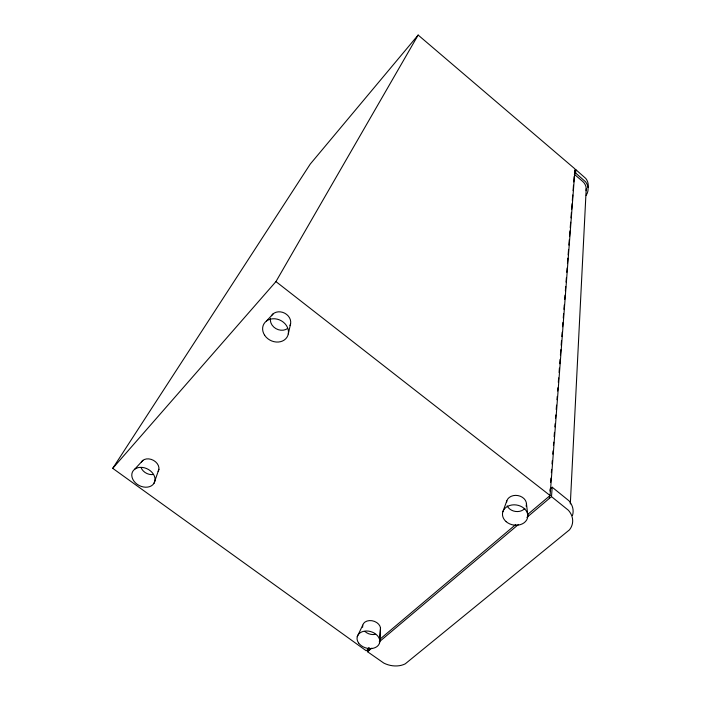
<?xml version="1.0" encoding="UTF-8"?>
<svg xmlns="http://www.w3.org/2000/svg" width="701" height="701" viewBox="0 0 701 701"><rect width="100%" height="100%" fill="white"/><g stroke="black" fill="none" stroke-linecap="round" stroke-linejoin="round"><path stroke-width="1.05" d="M570.316 503.975L586.22 188.613M379.556 642.94L380.363 630.05A9.148 6.782 16 0 0 371.942 620.718A9.148 6.782 16 0 0 362.636 627.29M379.714 640.241L380.494 627.903M526.854 517.399L551.494 496.623L552.195 487.221L568.932 500.759A21.749 17.332 7.9 0 1 572.437 515.603M586.08 190.646A11.234 10.375 -1.3 0 0 582.627 181.375L574.338 174.312L575.617 173.016L575.863 169.695L585.808 178.483A13.021 12.048 -1.6 0 1 588.104 187.474M527.52 514.578L550.083 495.528L575.039 168.985L418.155 35.05L310.245 164.078L112.73 468.338L366.229 650.782L369.567 647.961M549.365 498.42L549.61 495.274M549.934 491.094L550.092 489L552.195 487.221M550.592 482.472L550.933 478.108M551.354 472.667L551.599 469.398M552.02 463.957L552.274 460.688M552.774 454.16L553.028 450.892M553.448 445.442L553.702 442.182M554.123 436.732L554.456 432.377M554.877 426.935L555.122 423.667M555.543 418.225L555.797 414.957M556.217 409.515L556.55 405.16M556.971 399.71L557.225 396.442M557.645 391L557.891 387.732M558.311 382.29L558.653 377.935M559.074 372.494L559.407 368.139M559.74 363.775L560.073 359.42M560.414 355.065L560.835 349.624M561.168 345.269L561.501 340.914M561.843 336.559L562.176 332.204M562.596 326.754L562.929 322.399M563.262 318.044L563.604 313.689M563.937 309.334L564.27 304.979M564.691 299.537L565.024 295.182M565.365 290.827L565.698 286.472M566.031 282.109L566.373 277.754M566.785 272.312L567.127 267.957M567.46 263.602L567.88 258.161M568.134 254.892L568.555 249.442M568.888 245.087L569.308 239.646M569.554 236.377L569.974 230.936M570.228 227.667L570.649 222.226M570.982 217.871L571.403 212.421M571.657 209.161L572.077 203.711M572.323 200.442L572.743 195.001M573.085 190.646L573.497 185.204M573.751 181.936L574.172 176.494M574.47 172.648L574.592 170.983L575.863 169.695M288.295 333.904L290.591 323.774M369.243 650.283L369.76 648.267M551.494 496.623L568.432 510.293A22.003 17.455 8 0 1 569.466 529.851L405.248 663.847A19.865 14.581 15 0 1 383.789 663.076L367.534 651.728L368.568 647.698M154.027 483.261A12.197 9.271 27.1 0 0 142.25 467.409A12.197 9.271 27.1 0 0 133.961 481.166A12.197 9.271 27.1 0 0 154.027 483.261L158.908 469.267M502.862 511.739L506.814 500.865M357.238 636.718L362.741 625.143M112.73 468.338L275.949 281.592L418.155 35.05M134.723 469.188L142.934 460.312M266.38 321.102L273.337 313.671M379.6 639.487L515.822 524.462M367.534 651.728L371.749 648.18M379.25 641.844L518.512 524.427M275.949 281.592L550.083 495.528M575.617 173.016L585.633 181.866A13.109 12.119 -1.3 0 1 586.15 195.342M526.46 503.651L527.783 515.288M524.865 508.374A10.042 8.035 9.7 0 1 515.48 511.45A10.042 8.035 9.7 0 1 507.182 505.868M506.499 502.521A10.042 8.035 9.7 0 1 518.004 495.581A10.042 8.035 9.7 0 1 526.136 506.148M153.475 474.463A9.621 7.361 27.2 0 1 141.032 467.497M141.374 462.047A9.621 7.361 27.2 0 1 153.537 460.391A9.621 7.361 27.2 0 1 158.146 471.449M375.28 634.317A9.148 6.782 16 0 1 364.949 631.435M287.682 328.427A10.506 8.876 26.8 0 1 275.87 328.594A10.506 8.876 26.8 0 1 270.472 318.359M271.453 315.757A10.506 8.876 26.8 0 1 284.737 313.207A10.506 8.876 26.8 0 1 290.021 325.553M506.175 521.675A12.741 10.129 9.8 0 0 527.371 518.433A12.741 10.129 9.8 0 0 511.853 504.992A12.741 10.129 9.8 0 0 506.175 521.675M358.588 642.948A11.584 8.535 16 0 0 378.303 645.323A11.584 8.535 16 0 0 368.332 631.102A11.584 8.535 16 0 0 358.588 642.948M264.636 335.253A13.337 11.207 26.7 0 0 287.016 337.172A13.337 11.207 26.7 0 0 274.967 318.789A13.337 11.207 26.7 0 0 264.636 335.253"/></g></svg>
